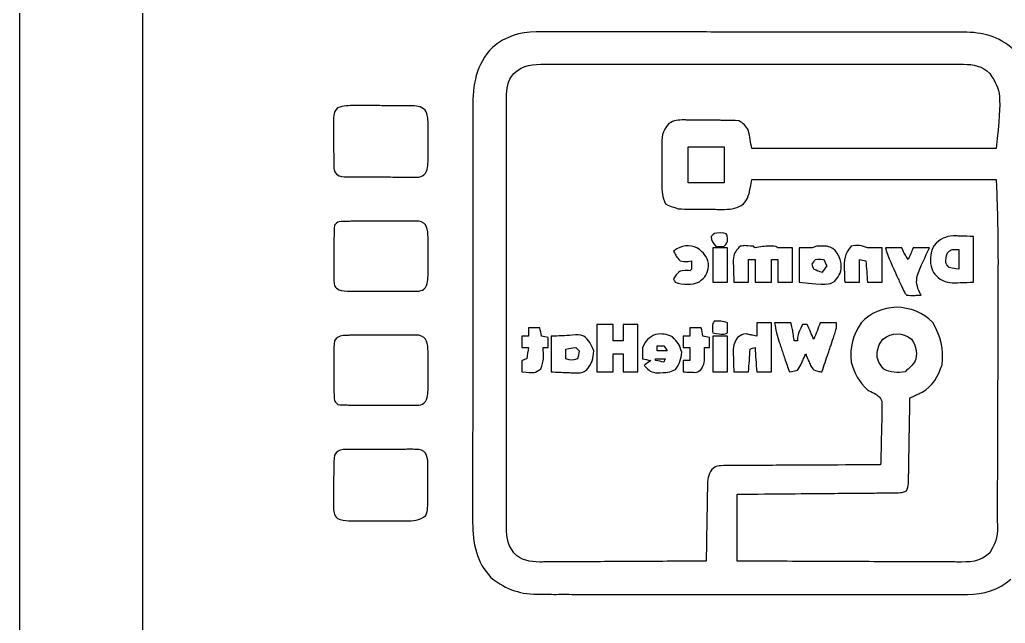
# Model space of a CAD drawing. Header units: millimetres. Extents: x -1.6 to 23.4, y 21.2 to 36.
# Drawn here: x -1.57 to 6.43, y 26.1 to 30.99 of the extents above; entities that cross this region are included whole.
import ezdxf

# ---------------------------------------------------------------- set-up
doc = ezdxf.new("R2010")
doc.units = ezdxf.units.MM
doc.layers.get('0').update_dxf_attribs({"linetype": 'CONTINUOUS'})

msp = doc.modelspace()

# ---------------------------------------------------------------- linework, layer by layer
for points in [[(-1.5704, 36.0423), (23.4296, 36.0423), (23.4296, 21.1923), (-1.5704, 21.1923)], [(-0.5704, 35.0423), (22.4296, 35.0423), (22.4296, 22.1923), (-0.5704, 22.1923)]]:
    msp.add_lwpolyline(points, close=True)
for points in [[(2.6214, 30.8957), (2.4877, 30.8945), (2.3718, 30.8576), (2.2682, 30.7713)], [(2.6639, 30.8953), (2.6428, 30.8955), (2.6428, 30.8955), (2.6214, 30.8957)], [(2.8101, 30.8954), (2.7614, 30.8956), (2.7126, 30.8955), (2.6639, 30.8953)], [(2.9447, 30.8953), (2.8999, 30.8952), (2.855, 30.8952), (2.8101, 30.8954)], [(3.2088, 30.8952), (3.1208, 30.8954), (3.0328, 30.8955), (2.9447, 30.8953)], [(3.5189, 30.8948), (3.4156, 30.8948), (3.3122, 30.8949), (3.2088, 30.8952)], [(4.0717, 30.8943), (3.8875, 30.8946), (3.7032, 30.8948), (3.5189, 30.8948)], [(4.6096, 30.8936), (4.4303, 30.8936), (4.251, 30.8939), (4.0717, 30.8943)], [(4.6431, 30.8937), (4.6265, 30.8937), (4.6265, 30.8937), (4.6096, 30.8936)], [(4.6766, 30.8937), (4.6655, 30.8937), (4.6545, 30.8937), (4.6431, 30.8937)], [(5.2921, 30.8933), (5.0869, 30.8936), (4.8818, 30.8937), (4.6766, 30.8937)], [(5.509, 30.8932), (5.4367, 30.8932), (5.3644, 30.8932), (5.2921, 30.8933)], [(5.7757, 30.8929), (5.6868, 30.8931), (5.5979, 30.8932), (5.509, 30.8932)], [(5.912, 30.8926), (5.8666, 30.8926), (5.8211, 30.8927), (5.7757, 30.8929)], [(6.0381, 30.8925), (5.9961, 30.8926), (5.954, 30.8926), (5.912, 30.8926)], [(6.0842, 30.8923), (6.0614, 30.8924), (6.0614, 30.8924), (6.0381, 30.8925)], [(6.4958, 30.7506), (6.3675, 30.8634), (6.2497, 30.8928), (6.0842, 30.8923)], [(2.2682, 30.7713), (2.1286, 30.6284), (2.1064, 30.468), (2.1067, 30.2779)], [(2.3792, 30.3569), (2.3801, 30.4401), (2.3867, 30.4921), (2.4392, 30.558)], [(2.4392, 30.558), (2.5168, 30.6293), (2.594, 30.6337), (2.6957, 30.6326)], [(2.6957, 30.6326), (2.7106, 30.6327), (2.7255, 30.6328), (2.7409, 30.6329)], [(2.7409, 30.6329), (2.7908, 30.6331), (2.8407, 30.6329), (2.8906, 30.6327)], [(2.8906, 30.6327), (2.9264, 30.6328), (2.9622, 30.6329), (2.998, 30.6331)], [(2.998, 30.6331), (3.0851, 30.6334), (3.1722, 30.6333), (3.2593, 30.6331)], [(3.2593, 30.6331), (3.3301, 30.633), (3.4009, 30.6329), (3.4717, 30.633)], [(3.4717, 30.633), (3.4869, 30.633), (3.4869, 30.633), (3.5023, 30.633)], [(3.5023, 30.633), (3.5228, 30.6331), (3.5433, 30.6331), (3.5638, 30.6331)], [(3.5638, 30.6331), (3.7559, 30.6333), (3.948, 30.6331), (4.14, 30.6327)], [(4.14, 30.6327), (4.3047, 30.6324), (4.4694, 30.6325), (4.6341, 30.6328)], [(4.6341, 30.6328), (4.8255, 30.6331), (5.0169, 30.6333), (5.2083, 30.6331)], [(5.2083, 30.6331), (5.2288, 30.6331), (5.2492, 30.633), (5.2696, 30.633)], [(5.2696, 30.633), (5.2796, 30.633), (5.2897, 30.633), (5.3, 30.633)], [(5.3, 30.633), (5.3707, 30.6329), (5.4414, 30.633), (5.5121, 30.6332)], [(5.5121, 30.6332), (5.5983, 30.6334), (5.6845, 30.6333), (5.7707, 30.633)], [(5.7707, 30.633), (5.8147, 30.6328), (5.8586, 30.6328), (5.9026, 30.6329)], [(5.9026, 30.6329), (5.9503, 30.6331), (5.998, 30.6329), (6.0457, 30.6326)], [(6.0457, 30.6326), (6.0595, 30.6327), (6.0733, 30.6329), (6.0876, 30.633)], [(6.0876, 30.633), (6.1722, 30.6319), (6.2406, 30.62), (6.3021, 30.558)], [(6.3021, 30.558), (6.3977, 30.4085), (6.3977, 30.4085), (6.355, 29.9495)], [(2.3796, 30.3143), (2.3795, 30.3284), (2.3793, 30.3424), (2.3792, 30.3569)], [(2.3793, 30.169), (2.3791, 30.2174), (2.3793, 30.2659), (2.3796, 30.3143)], [(1.0089, 30.2802), (0.9706, 30.2396), (0.975, 30.197), (0.9762, 30.1442)], [(1.1494, 30.2983), (1.0988, 30.2981), (1.0573, 30.2957), (1.0089, 30.2802)], [(1.1883, 30.2978), (1.1691, 30.298), (1.1691, 30.298), (1.1494, 30.2983)], [(1.2703, 30.2976), (1.243, 30.2977), (1.2157, 30.2977), (1.1883, 30.2978)], [(1.3993, 30.2966), (1.3563, 30.2967), (1.3133, 30.2972), (1.2703, 30.2976)], [(1.4837, 30.2964), (1.4556, 30.2965), (1.4275, 30.2966), (1.3993, 30.2966)], [(1.524, 30.2961), (1.5041, 30.2962), (1.5041, 30.2962), (1.4837, 30.2964)], [(1.5631, 30.296), (1.5502, 30.296), (1.5373, 30.2961), (1.524, 30.2961)], [(1.5994, 30.2956), (1.5874, 30.2957), (1.5754, 30.2958), (1.5631, 30.296)], [(1.7204, 30.2593), (1.6836, 30.2942), (1.6477, 30.2952), (1.5994, 30.2956)], [(1.7436, 30.1541), (1.743, 30.1948), (1.7403, 30.2233), (1.7204, 30.2593)], [(2.1067, 30.2779), (2.1067, 30.2631), (2.1067, 30.2483), (2.1066, 30.2331)], [(1.7433, 30.1256), (1.7434, 30.135), (1.7435, 30.1444), (1.7436, 30.1541)], [(2.1066, 30.2331), (2.1065, 30.1836), (2.1066, 30.1341), (2.1066, 30.0846)], [(2.3793, 30.0351), (2.3794, 30.0797), (2.3794, 30.1244), (2.3793, 30.169)], [(3.8232, 30.1807), (3.7707, 30.1805), (3.7425, 30.1785), (3.6967, 30.1509)], [(3.857, 30.18), (3.8458, 30.1802), (3.8347, 30.1805), (3.8232, 30.1807)], [(3.9283, 30.1797), (3.9045, 30.1798), (3.8807, 30.1799), (3.857, 30.18)], [(4.0404, 30.1783), (4.003, 30.1785), (3.9657, 30.1791), (3.9283, 30.1797)], [(4.1138, 30.1779), (4.0893, 30.178), (4.0649, 30.1782), (4.0404, 30.1783)], [(4.1488, 30.1775), (4.1373, 30.1776), (4.1257, 30.1777), (4.1138, 30.1779)], [(4.2648, 30.1744), (4.2261, 30.1762), (4.1876, 30.1772), (4.1488, 30.1775)], [(4.3442, 30.095), (4.3197, 30.1333), (4.3051, 30.1542), (4.2648, 30.1744)], [(0.9762, 30.1442), (0.9762, 30.1335), (0.9762, 30.1228), (0.9762, 30.1117)], [(0.9762, 30.1117), (0.9762, 30.0891), (0.9765, 30.0664), (0.9768, 30.0438)], [(1.7435, 30.0653), (1.7435, 30.0854), (1.7434, 30.1055), (1.7433, 30.1256)], [(2.1066, 30.0846), (2.1065, 30.0491), (2.1065, 30.0135), (2.1064, 29.978)], [(3.6967, 30.1509), (3.6405, 30.09), (3.6391, 30.0402), (3.6396, 29.9591)], [(4.3707, 29.9495), (4.3619, 29.9975), (4.3532, 30.0455), (4.3442, 30.095)], [(0.9768, 30.0438), (0.9774, 30.0091), (0.9774, 29.9745), (0.9773, 29.9398)], [(1.7432, 29.9708), (1.743, 30.0023), (1.7432, 30.0338), (1.7435, 30.0653)], [(2.3791, 29.7725), (2.3789, 29.86), (2.379, 29.9475), (2.3793, 30.0351)], [(0.9773, 29.9398), (0.9774, 29.9178), (0.9776, 29.8958), (0.9778, 29.8738)], [(1.7435, 29.9088), (1.7435, 29.9295), (1.7434, 29.9501), (1.7432, 29.9708)], [(2.1064, 29.978), (2.1063, 29.8916), (2.1063, 29.8052), (2.1063, 29.7188)], [(3.6396, 29.9591), (3.6395, 29.9485), (3.6395, 29.9379), (3.6395, 29.927)], [(3.6395, 29.927), (3.6395, 29.9046), (3.6395, 29.8822), (3.6396, 29.8598)], [(3.8547, 29.6717), (3.8547, 29.7677), (3.8547, 29.8638), (3.8547, 29.9627)], [(3.8547, 29.9627), (3.9508, 29.9627), (4.0468, 29.9627), (4.1458, 29.9627)], [(4.1458, 29.9627), (4.1458, 29.8667), (4.1458, 29.7706), (4.1458, 29.6717)], [(6.355, 29.9495), (5.7002, 29.9495), (5.0454, 29.9495), (4.3707, 29.9495)], [(0.9778, 29.8738), (0.9778, 29.8634), (0.9778, 29.8531), (0.9778, 29.8424)], [(0.9778, 29.8424), (0.9794, 29.7708), (0.9794, 29.7708), (1.0001, 29.7417)], [(1.722, 29.7486), (1.7455, 29.7909), (1.7437, 29.832), (1.7433, 29.8792)], [(1.7433, 29.8792), (1.7434, 29.889), (1.7434, 29.8988), (1.7435, 29.9088)], [(3.6396, 29.8598), (3.6398, 29.8257), (3.6396, 29.7916), (3.6395, 29.7574)], [(2.3792, 29.557), (2.3793, 29.6288), (2.3792, 29.7006), (2.3791, 29.7725)], [(3.6395, 29.7574), (3.6395, 29.7356), (3.6395, 29.7138), (3.6396, 29.692)], [(1.0001, 29.7417), (1.0313, 29.719), (1.0511, 29.7195), (1.0895, 29.7192)], [(1.0895, 29.7192), (1.1096, 29.719), (1.1096, 29.719), (1.13, 29.7187)], [(1.13, 29.7187), (1.1445, 29.7188), (1.1589, 29.7188), (1.1738, 29.7188)], [(1.1738, 29.7188), (1.1886, 29.7188), (1.2034, 29.7187), (1.2187, 29.7186)], [(1.2187, 29.7186), (1.25, 29.7186), (1.2814, 29.7186), (1.3128, 29.7187)], [(1.3128, 29.7187), (1.3609, 29.7188), (1.4089, 29.7184), (1.457, 29.718)], [(1.457, 29.718), (1.4874, 29.718), (1.5179, 29.718), (1.5483, 29.718)], [(1.5483, 29.718), (1.57, 29.7178), (1.57, 29.7178), (1.592, 29.7176)], [(1.592, 29.7176), (1.6054, 29.7177), (1.6188, 29.7178), (1.6326, 29.7179)], [(1.6326, 29.7179), (1.6502, 29.7179), (1.6502, 29.7179), (1.6683, 29.718)], [(1.6683, 29.718), (1.6984, 29.7246), (1.6984, 29.7246), (1.722, 29.7486)], [(2.1063, 29.7188), (2.1063, 29.6485), (2.1062, 29.5783), (2.1062, 29.508)], [(3.6396, 29.692), (3.6395, 29.6819), (3.6394, 29.6718), (3.6394, 29.6613)], [(4.3045, 29.4997), (4.3442, 29.5526), (4.3442, 29.5526), (4.3707, 29.6981)], [(4.3707, 29.6981), (5.0255, 29.6981), (5.6804, 29.6981), (6.355, 29.6981)], [(6.355, 29.6981), (6.3664, 29.3592), (6.3664, 29.3592), (6.3688, 29.0204)], [(3.6394, 29.6613), (3.6399, 29.6028), (3.6453, 29.5541), (3.6695, 29.4997)], [(4.1458, 29.6717), (4.0497, 29.6717), (3.9537, 29.6717), (3.8547, 29.6717)], [(2.3792, 29.5261), (2.3792, 29.5363), (2.3792, 29.5465), (2.3792, 29.557)], [(2.3792, 29.4639), (2.3792, 29.4847), (2.3792, 29.5054), (2.3792, 29.5261)], [(2.1062, 29.508), (2.1061, 29.3086), (2.106, 29.1092), (2.106, 28.9099)], [(2.3794, 28.8809), (2.3791, 29.0753), (2.379, 29.2696), (2.3792, 29.4639)], [(3.6695, 29.4997), (3.7018, 29.4823), (3.7018, 29.4823), (3.7357, 29.4732)], [(3.7357, 29.4732), (3.7488, 29.4689), (3.7619, 29.4645), (3.7754, 29.46)], [(3.7754, 29.46), (3.8086, 29.4584), (3.8415, 29.4575), (3.8748, 29.4573)], [(3.8748, 29.4573), (3.8894, 29.4572), (3.8894, 29.4572), (3.9044, 29.4571)], [(3.9044, 29.4571), (3.925, 29.457), (3.9456, 29.4569), (3.9662, 29.4568)], [(3.9662, 29.4568), (3.9975, 29.4567), (4.0289, 29.4563), (4.0602, 29.4559)], [(4.0602, 29.4559), (4.0803, 29.4558), (4.1003, 29.4557), (4.1204, 29.4557)], [(4.1204, 29.4557), (4.1297, 29.4555), (4.139, 29.4553), (4.1486, 29.4552)], [(4.1486, 29.4552), (4.2104, 29.4554), (4.2525, 29.4662), (4.3045, 29.4997)], [(1.0395, 29.3577), (1.0105, 29.3542), (1.0105, 29.3542), (0.984, 29.3277)], [(1.076, 29.358), (1.0579, 29.3579), (1.0579, 29.3579), (1.0395, 29.3577)], [(1.1173, 29.3585), (1.1037, 29.3584), (1.09, 29.3582), (1.076, 29.358)], [(1.1621, 29.3586), (1.14, 29.3586), (1.14, 29.3586), (1.1173, 29.3585)], [(1.2554, 29.3591), (1.2243, 29.3589), (1.1932, 29.3588), (1.1621, 29.3586)], [(1.4029, 29.3596), (1.3537, 29.3591), (1.3046, 29.3591), (1.2554, 29.3591)], [(1.499, 29.3602), (1.467, 29.3601), (1.435, 29.3599), (1.4029, 29.3596)], [(1.545, 29.3603), (1.5298, 29.3603), (1.5147, 29.3602), (1.499, 29.3602)], [(1.5897, 29.3608), (1.5749, 29.3607), (1.5602, 29.3605), (1.545, 29.3603)], [(1.6311, 29.3606), (1.6106, 29.3607), (1.6106, 29.3607), (1.5897, 29.3608)], [(1.6677, 29.3607), (1.6556, 29.3607), (1.6436, 29.3606), (1.6311, 29.3606)], [(1.7436, 29.228), (1.7427, 29.2909), (1.7367, 29.346), (1.6677, 29.3607)], [(0.984, 29.3277), (0.9812, 29.2912), (0.98, 29.256), (0.98, 29.2194)], [(0.98, 29.2194), (0.98, 29.2087), (0.9799, 29.198), (0.9799, 29.1869)], [(1.7433, 29.1996), (1.7434, 29.209), (1.7435, 29.2183), (1.7436, 29.228)], [(1.7435, 29.1393), (1.7435, 29.1594), (1.7434, 29.1795), (1.7433, 29.1996)], [(4.1135, 29.264), (4.0664, 29.2616), (4.0664, 29.2616), (4.0399, 29.2351)], [(4.0399, 29.2351), (4.0448, 29.1963), (4.0514, 29.184), (4.0796, 29.1557)], [(4.1747, 29.2161), (4.1708, 29.2665), (4.166, 29.2612), (4.1135, 29.264)], [(4.1458, 29.1557), (4.1722, 29.1822), (4.1722, 29.1822), (4.1747, 29.2161)], [(6.029, 29.2399), (5.9593, 29.2409), (5.921, 29.228), (5.8656, 29.1822)], [(6.0624, 29.2384), (6.0513, 29.2389), (6.0403, 29.2394), (6.029, 29.2399)], [(6.1698, 29.2351), (6.1344, 29.2362), (6.0989, 29.2373), (6.0624, 29.2384)], [(6.1698, 28.8647), (6.1698, 28.9869), (6.1698, 29.1092), (6.1698, 29.2351)], [(0.9798, 29.1188), (0.9799, 29.084), (0.9796, 29.0492), (0.9792, 29.0144)], [(0.9799, 29.1869), (0.9798, 29.1642), (0.9798, 29.1415), (0.9798, 29.1188)], [(1.7432, 29.0447), (1.743, 29.0762), (1.7432, 29.1078), (1.7435, 29.1393)], [(3.763, 29.1359), (3.7495, 29.1261), (3.7495, 29.1261), (3.7357, 29.116)], [(3.7357, 29.116), (3.7563, 29.0764), (3.7563, 29.0764), (3.7886, 29.0367)], [(3.9473, 29.1293), (3.8906, 29.1709), (3.8239, 29.167), (3.763, 29.1359)], [(4.0201, 28.9953), (4.0177, 29.0589), (3.9926, 29.0861), (3.9473, 29.1293)], [(4.1722, 29.1425), (4.1329, 29.1425), (4.0937, 29.1425), (4.0532, 29.1425)], [(4.0532, 29.1425), (4.0532, 29.0508), (4.0532, 28.9591), (4.0532, 28.8647)], [(4.0796, 29.1557), (4.1127, 29.1524), (4.1127, 29.1524), (4.1458, 29.1557)], [(4.1722, 28.8647), (4.1722, 28.9564), (4.1722, 29.048), (4.1722, 29.1425)], [(4.2781, 29.1557), (4.2462, 29.1278), (4.2277, 29.1057), (4.221, 29.0631)], [(4.3839, 29.1557), (4.3081, 29.1632), (4.3081, 29.1632), (4.2781, 29.1557)], [(4.3971, 29.1425), (4.3928, 29.1469), (4.3884, 29.1512), (4.3839, 29.1557)], [(4.5195, 29.1574), (4.4771, 29.157), (4.4387, 29.1513), (4.3971, 29.1425)], [(4.5823, 29.1425), (4.5691, 29.1557), (4.5691, 29.1557), (4.5195, 29.1574)], [(4.7014, 29.1425), (4.6621, 29.1425), (4.6228, 29.1425), (4.5823, 29.1425)], [(4.7014, 28.8647), (4.7014, 28.9564), (4.7014, 29.048), (4.7014, 29.1425)], [(4.8602, 29.1425), (4.8252, 29.1425), (4.7903, 29.1425), (4.7543, 29.1425)], [(4.7543, 29.1425), (4.7543, 29.0508), (4.7543, 28.9591), (4.7543, 28.8647)], [(4.9138, 29.158), (4.8866, 29.1557), (4.8866, 29.1557), (4.8602, 29.1425)], [(4.9453, 29.1582), (4.9349, 29.1581), (4.9245, 29.158), (4.9138, 29.158)], [(5.0958, 29.0168), (5.0755, 29.1041), (5.0403, 29.1599), (4.9453, 29.1582)], [(5.1777, 29.1557), (5.122, 29.0936), (5.1177, 29.0445), (5.1214, 28.9656)], [(5.3099, 29.1425), (5.2683, 29.1633), (5.2219, 29.169), (5.1777, 29.1557)], [(5.429, 29.1425), (5.3897, 29.1425), (5.3504, 29.1425), (5.3099, 29.1425)], [(5.429, 28.8647), (5.429, 28.9564), (5.429, 29.048), (5.429, 29.1425)], [(5.5878, 29.1425), (5.5441, 29.1425), (5.5004, 29.1425), (5.4555, 29.1425)], [(5.4555, 29.1425), (5.4792, 29.0629), (5.5144, 28.9888), (5.5489, 28.9135)], [(5.6407, 29.0499), (5.6123, 29.0907), (5.6123, 29.0907), (5.5878, 29.1425)], [(5.6804, 29.1425), (5.6673, 29.1119), (5.6542, 29.0814), (5.6407, 29.0499)], [(5.8127, 29.1425), (5.769, 29.1425), (5.7253, 29.1425), (5.6804, 29.1425)], [(5.7153, 28.9221), (5.7431, 28.9977), (5.7774, 29.0702), (5.8127, 29.1425)], [(5.8656, 29.1822), (5.8203, 29.1309), (5.8198, 29.0808), (5.8222, 29.0151)], [(5.9474, 29.064), (5.9547, 29.1067), (5.9547, 29.1067), (5.9979, 29.1293)], [(5.9979, 29.1293), (6.0153, 29.1293), (6.0328, 29.1293), (6.0508, 29.1293)], [(6.0508, 29.1293), (6.0508, 29.0769), (6.0508, 29.0245), (6.0508, 28.9705)], [(1.7435, 28.9828), (1.7435, 29.0034), (1.7434, 29.0241), (1.7432, 29.0447)], [(3.7886, 29.0367), (3.8382, 29.0317), (3.8382, 29.0317), (3.8812, 29.0367)], [(3.8812, 29.0367), (3.8818, 29.0146), (3.8817, 28.9926), (3.8812, 28.9705)], [(4.221, 29.0631), (4.2199, 29.0329), (4.2205, 29.0032), (4.2218, 28.973)], [(4.3442, 28.8647), (4.3442, 28.9258), (4.3442, 28.9869), (4.3442, 29.0499)], [(4.3442, 29.0499), (4.3617, 29.0499), (4.3791, 29.0499), (4.3971, 29.0499)], [(4.3971, 29.0499), (4.3971, 28.9888), (4.3971, 28.9277), (4.3971, 28.8647)], [(4.5294, 28.8647), (4.5294, 28.9258), (4.5294, 28.9869), (4.5294, 29.0499)], [(4.5294, 29.0499), (4.5469, 29.0499), (4.5643, 29.0499), (4.5823, 29.0499)], [(4.5823, 29.0499), (4.5823, 28.9888), (4.5823, 28.9277), (4.5823, 28.8647)], [(4.8602, 29.0102), (4.8689, 29.0233), (4.8776, 29.0364), (4.8866, 29.0499)], [(4.8866, 29.0499), (4.9208, 29.0532), (4.9208, 29.0532), (4.9528, 29.0499)], [(4.9528, 29.0499), (4.9615, 29.0324), (4.9702, 29.015), (4.9792, 28.997)], [(5.2438, 28.8647), (5.2438, 28.9258), (5.2438, 28.9869), (5.2438, 29.0499)], [(5.2438, 29.0499), (5.2613, 29.0455), (5.2787, 29.0412), (5.2967, 29.0367)], [(5.2967, 29.0367), (5.3011, 28.9799), (5.3054, 28.9232), (5.3099, 28.8647)], [(5.9714, 28.9838), (5.9407, 29.0211), (5.9407, 29.0211), (5.9474, 29.064)], [(0.9792, 29.0144), (0.9792, 28.9924), (0.9792, 28.9703), (0.9792, 28.9482)], [(1.7433, 28.9532), (1.7434, 28.9629), (1.7434, 28.9727), (1.7435, 28.9828)], [(3.8308, 28.9606), (3.7886, 28.9573), (3.7886, 28.9573), (3.7572, 28.9242)], [(3.868, 28.9573), (3.8495, 28.9589), (3.8495, 28.9589), (3.8308, 28.9606)], [(3.8812, 28.9705), (3.8768, 28.9662), (3.8725, 28.9618), (3.868, 28.9573)], [(3.9457, 28.868), (3.996, 28.9094), (4.0115, 28.9287), (4.0201, 28.9953)], [(4.2218, 28.973), (4.2221, 28.9626), (4.2223, 28.9521), (4.2226, 28.9414)], [(4.8734, 28.9705), (4.869, 28.9836), (4.8647, 28.9967), (4.8602, 29.0102)], [(4.9395, 28.9441), (4.9065, 28.9544), (4.9065, 28.9544), (4.8734, 28.9705)], [(4.9792, 28.997), (4.9661, 28.9795), (4.953, 28.9621), (4.9395, 28.9441)], [(5.0445, 28.8738), (5.0877, 28.9222), (5.0993, 28.9516), (5.0958, 29.0168)], [(5.1214, 28.9656), (5.1217, 28.9558), (5.1219, 28.9461), (5.1222, 28.9361)], [(5.8222, 29.0151), (5.8294, 28.9544), (5.8534, 28.9276), (5.8995, 28.8896)], [(6.0508, 28.9705), (6.012, 28.974), (6.012, 28.974), (5.9714, 28.9838)], [(6.3688, 29.0204), (6.3684, 28.9475), (6.3682, 28.8746), (6.3681, 28.8018)], [(0.9792, 28.9482), (0.9791, 28.9378), (0.979, 28.9274), (0.9788, 28.9167)], [(0.9788, 28.9167), (0.9794, 28.8447), (0.9794, 28.8447), (1, 28.8157)], [(1.722, 28.8225), (1.7455, 28.8649), (1.7437, 28.906), (1.7433, 28.9532)], [(2.106, 28.9099), (2.106, 28.8938), (2.106, 28.8938), (2.106, 28.8773)], [(2.106, 28.8773), (2.106, 28.8666), (2.106, 28.8558), (2.106, 28.8447)], [(2.3794, 28.3791), (2.3797, 28.5464), (2.3796, 28.7136), (2.3794, 28.8809)], [(3.7572, 28.9242), (3.7501, 28.9133), (3.743, 28.9024), (3.7357, 28.8911)], [(3.7357, 28.8911), (3.74, 28.8824), (3.7444, 28.8737), (3.7489, 28.8647)], [(4.2226, 28.9414), (4.2232, 28.9158), (4.2241, 28.8903), (4.2252, 28.8647)], [(4.7543, 28.8647), (4.988, 28.8413), (4.988, 28.8413), (5.0445, 28.8738)], [(5.1222, 28.9361), (5.1228, 28.9123), (5.1237, 28.8885), (5.1247, 28.8647)], [(5.5489, 28.9135), (5.555, 28.9001), (5.5611, 28.8866), (5.5673, 28.8728)], [(5.7341, 28.779), (5.7111, 28.8287), (5.7004, 28.8678), (5.7153, 28.9221)], [(5.8995, 28.8896), (5.9571, 28.858), (5.9982, 28.8586), (6.0624, 28.8614)], [(1, 28.8157), (1.0313, 28.793), (1.0511, 28.7934), (1.0895, 28.7932)], [(1.6683, 28.7919), (1.6984, 28.7985), (1.6984, 28.7985), (1.722, 28.8225)], [(2.106, 28.8447), (2.106, 28.6705), (2.1059, 28.4962), (2.1057, 28.322)], [(3.7489, 28.8647), (3.815, 28.8427), (3.8813, 28.84), (3.9457, 28.868)], [(4.0532, 28.8647), (4.0925, 28.8647), (4.1318, 28.8647), (4.1722, 28.8647)], [(4.2252, 28.8647), (4.2644, 28.8647), (4.3037, 28.8647), (4.3442, 28.8647)], [(4.3971, 28.8647), (4.4408, 28.8647), (4.4844, 28.8647), (4.5294, 28.8647)], [(4.5823, 28.8647), (4.6216, 28.8647), (4.6609, 28.8647), (4.7014, 28.8647)], [(5.1247, 28.8647), (5.164, 28.8647), (5.2033, 28.8647), (5.2438, 28.8647)], [(5.3099, 28.8647), (5.3492, 28.8647), (5.3885, 28.8647), (5.429, 28.8647)], [(5.5673, 28.8728), (5.6125, 28.7738), (5.6125, 28.7738), (5.6274, 28.7589)], [(6.0624, 28.8614), (6.0978, 28.8625), (6.1333, 28.8636), (6.1698, 28.8647)], [(6.3681, 28.8018), (6.3677, 28.5503), (6.3669, 28.2989), (6.3658, 28.0474)], [(1.0895, 28.7932), (1.1096, 28.7929), (1.1096, 28.7929), (1.13, 28.7927)], [(1.13, 28.7927), (1.1445, 28.7927), (1.1589, 28.7928), (1.1738, 28.7928)], [(1.1738, 28.7928), (1.1886, 28.7927), (1.2034, 28.7927), (1.2187, 28.7926)], [(1.2187, 28.7926), (1.25, 28.7925), (1.2814, 28.7925), (1.3128, 28.7926)], [(1.3128, 28.7926), (1.3609, 28.7928), (1.4089, 28.7924), (1.457, 28.792)], [(1.457, 28.792), (1.4874, 28.7919), (1.5179, 28.7919), (1.5483, 28.792)], [(1.5483, 28.792), (1.57, 28.7918), (1.57, 28.7918), (1.592, 28.7915)], [(1.592, 28.7915), (1.6054, 28.7917), (1.6188, 28.7918), (1.6326, 28.7919)], [(1.6326, 28.7919), (1.6502, 28.7919), (1.6502, 28.7919), (1.6683, 28.7919)], [(5.6274, 28.7589), (5.6475, 28.7579), (5.6677, 28.7577), (5.6878, 28.758)], [(5.6878, 28.758), (5.6987, 28.7581), (5.7097, 28.7583), (5.7209, 28.7584)], [(5.7209, 28.7584), (5.7336, 28.7586), (5.7336, 28.7586), (5.7465, 28.7589)], [(5.7465, 28.7589), (5.7424, 28.7655), (5.7383, 28.7721), (5.7341, 28.779)], [(5.5456, 28.6613), (5.4286, 28.6557), (5.3396, 28.6184), (5.257, 28.534)], [(5.8391, 28.5381), (5.7612, 28.6194), (5.6561, 28.6579), (5.5456, 28.6613)], [(2.6509, 28.4943), (2.6203, 28.4943), (2.5898, 28.4943), (2.5583, 28.4943)], [(2.5583, 28.4943), (2.5583, 28.4724), (2.5583, 28.4506), (2.5583, 28.4281)], [(2.6641, 28.4281), (2.6597, 28.45), (2.6554, 28.4718), (2.6509, 28.4943)], [(3.2462, 28.5207), (3.2025, 28.5207), (3.1589, 28.5207), (3.1139, 28.5207)], [(3.1139, 28.5207), (3.1139, 28.3941), (3.1139, 28.2675), (3.1139, 28.1371)], [(3.2462, 28.3884), (3.2462, 28.4321), (3.2462, 28.4757), (3.2462, 28.5207)], [(3.4446, 28.5207), (3.4053, 28.5207), (3.3661, 28.5207), (3.3256, 28.5207)], [(3.3256, 28.5207), (3.3256, 28.4771), (3.3256, 28.4334), (3.3256, 28.3884)], [(3.4446, 28.1371), (3.4446, 28.2637), (3.4446, 28.3903), (3.4446, 28.5207)], [(3.9606, 28.4943), (3.93, 28.4943), (3.8995, 28.4943), (3.868, 28.4943)], [(3.868, 28.4943), (3.868, 28.4724), (3.868, 28.4506), (3.868, 28.4281)], [(3.9738, 28.4281), (3.9694, 28.45), (3.9651, 28.4718), (3.9606, 28.4943)], [(4.0664, 28.5472), (4.0532, 28.534), (4.0532, 28.534), (4.0523, 28.4934)], [(4.0523, 28.4934), (4.0526, 28.4806), (4.0529, 28.4678), (4.0532, 28.4546)], [(4.1722, 28.534), (4.1361, 28.552), (4.1063, 28.5489), (4.0664, 28.5472)], [(4.1722, 28.4546), (4.1722, 28.4808), (4.1722, 28.507), (4.1722, 28.534)], [(4.5294, 28.534), (4.4901, 28.534), (4.4508, 28.534), (4.4104, 28.534)], [(4.4104, 28.534), (4.4104, 28.499), (4.4104, 28.4641), (4.4104, 28.4281)], [(4.5294, 28.1371), (4.5294, 28.2681), (4.5294, 28.399), (4.5294, 28.534)], [(4.6882, 28.534), (4.6445, 28.534), (4.6009, 28.534), (4.5559, 28.534)], [(4.5559, 28.534), (4.5638, 28.4795), (4.5759, 28.4295), (4.5936, 28.3774)], [(4.7088, 28.4314), (4.7014, 28.481), (4.7014, 28.481), (4.6882, 28.534)], [(4.7808, 28.5207), (4.7411, 28.4331), (4.7411, 28.4331), (4.7411, 28.3884)], [(4.8205, 28.5207), (4.8074, 28.5207), (4.7943, 28.5207), (4.7808, 28.5207)], [(4.8734, 28.4017), (4.8559, 28.441), (4.8385, 28.4802), (4.8205, 28.5207)], [(4.9263, 28.534), (4.9088, 28.4903), (4.8914, 28.4466), (4.8734, 28.4017)], [(5.0586, 28.534), (5.0149, 28.534), (4.9713, 28.534), (4.9263, 28.534)], [(5.0477, 28.457), (5.0586, 28.4943), (5.0586, 28.4943), (5.0586, 28.534)], [(5.257, 28.534), (5.1881, 28.4297), (5.1659, 28.3413), (5.1777, 28.2165)], [(5.9144, 28.1941), (5.9294, 28.3237), (5.9073, 28.4252), (5.8391, 28.5381)], [(1.0538, 28.4333), (1.0172, 28.427), (1.0054, 28.4185), (0.984, 28.3884)], [(1.0895, 28.4335), (1.0718, 28.4334), (1.0718, 28.4334), (1.0538, 28.4333)], [(1.13, 28.434), (1.1167, 28.4338), (1.1033, 28.4336), (1.0895, 28.4335)], [(1.1738, 28.4339), (1.1593, 28.4339), (1.1449, 28.4339), (1.13, 28.434)], [(1.2651, 28.4342), (1.2346, 28.4341), (1.2042, 28.434), (1.1738, 28.4339)], [(1.4093, 28.4343), (1.3612, 28.4339), (1.3132, 28.434), (1.2651, 28.4342)], [(1.5034, 28.4347), (1.472, 28.4347), (1.4407, 28.4346), (1.4093, 28.4343)], [(1.5483, 28.4347), (1.5335, 28.4347), (1.5187, 28.4347), (1.5034, 28.4347)], [(1.592, 28.4351), (1.5776, 28.435), (1.5632, 28.4348), (1.5483, 28.4347)], [(1.6326, 28.4348), (1.6125, 28.4349), (1.6125, 28.4349), (1.592, 28.4351)], [(1.6683, 28.4348), (1.6565, 28.4348), (1.6447, 28.4348), (1.6326, 28.4348)], [(1.7436, 28.302), (1.7427, 28.3644), (1.7367, 28.4197), (1.6683, 28.4348)], [(2.5583, 28.4281), (2.5408, 28.4281), (2.5234, 28.4281), (2.5054, 28.4281)], [(2.5054, 28.4281), (2.5054, 28.3976), (2.5054, 28.367), (2.5054, 28.3355)], [(2.717, 28.4149), (2.6996, 28.4193), (2.6821, 28.4236), (2.6641, 28.4281)], [(2.717, 28.3355), (2.717, 28.3617), (2.717, 28.3879), (2.717, 28.4149)], [(2.913, 28.4356), (2.8547, 28.4273), (2.8045, 28.4281), (2.7435, 28.4281)], [(2.7435, 28.4281), (2.7435, 28.3321), (2.7435, 28.236), (2.7435, 28.1371)], [(3.0081, 28.4281), (2.9681, 28.4414), (2.9532, 28.4413), (2.913, 28.4356)], [(3.0874, 28.3091), (3.069, 28.357), (3.0487, 28.3959), (3.0081, 28.4281)], [(3.5902, 28.4414), (3.5353, 28.4177), (3.508, 28.3904), (3.4843, 28.3355)], [(3.7258, 28.4207), (3.6753, 28.445), (3.6455, 28.4484), (3.5902, 28.4414)], [(3.8018, 28.2958), (3.7864, 28.3537), (3.7705, 28.381), (3.7258, 28.4207)], [(3.868, 28.4281), (3.8505, 28.4281), (3.833, 28.4281), (3.815, 28.4281)], [(3.815, 28.4281), (3.815, 28.3976), (3.815, 28.367), (3.815, 28.3355)], [(4.0267, 28.4149), (4.0093, 28.4193), (3.9918, 28.4236), (3.9738, 28.4281)], [(4.0267, 28.3355), (4.0267, 28.3617), (4.0267, 28.3879), (4.0267, 28.4149)], [(4.0532, 28.4546), (4.1425, 28.4397), (4.1425, 28.4397), (4.1722, 28.4546)], [(4.1722, 28.4281), (4.1329, 28.4281), (4.0937, 28.4281), (4.0532, 28.4281)], [(4.0532, 28.4281), (4.0532, 28.3321), (4.0532, 28.236), (4.0532, 28.1371)], [(4.1722, 28.1371), (4.1722, 28.2331), (4.1722, 28.3292), (4.1722, 28.4281)], [(4.2545, 28.4161), (4.2143, 28.3601), (4.2176, 28.319), (4.221, 28.252)], [(4.3238, 28.4449), (4.2913, 28.4414), (4.2913, 28.4414), (4.2545, 28.4161)], [(4.355, 28.4389), (4.3395, 28.4419), (4.3395, 28.4419), (4.3238, 28.4449)], [(4.3866, 28.4333), (4.371, 28.4361), (4.371, 28.4361), (4.355, 28.4389)], [(4.4104, 28.4281), (4.4025, 28.4298), (4.3947, 28.4316), (4.3866, 28.4333)], [(4.7146, 28.3884), (4.7127, 28.4026), (4.7108, 28.4168), (4.7088, 28.4314)], [(5.0077, 28.3387), (5.0161, 28.3632), (5.0243, 28.3877), (5.0325, 28.4123)], [(5.0325, 28.4123), (5.0375, 28.427), (5.0425, 28.4418), (5.0477, 28.457)], [(5.3873, 28.2718), (5.3927, 28.3289), (5.3975, 28.3558), (5.4348, 28.4017)], [(5.4348, 28.4017), (5.507, 28.458), (5.596, 28.4627), (5.6671, 28.4017)], [(5.6671, 28.4017), (5.7051, 28.3473), (5.713, 28.3054), (5.7023, 28.2416)], [(0.984, 28.3884), (0.9802, 28.3508), (0.9788, 28.3161), (0.9792, 28.2784)], [(2.1057, 28.322), (2.1055, 28.1429), (2.1054, 27.9639), (2.1055, 27.7848)], [(2.3791, 27.794), (2.379, 27.989), (2.3792, 28.1841), (2.3794, 28.3791)], [(2.5054, 28.3355), (2.5228, 28.3355), (2.5403, 28.3355), (2.5583, 28.3355)], [(2.5583, 28.3355), (2.5539, 28.305), (2.5495, 28.2744), (2.545, 28.2429)], [(2.6583, 28.1619), (2.6851, 28.2201), (2.6818, 28.2724), (2.6773, 28.3355)], [(2.6773, 28.3355), (2.6904, 28.3355), (2.7035, 28.3355), (2.717, 28.3355)], [(2.8625, 28.3223), (2.9009, 28.3313), (2.9009, 28.3313), (2.9419, 28.3355)], [(2.8625, 28.2429), (2.8625, 28.2691), (2.8625, 28.2953), (2.8625, 28.3223)], [(2.9419, 28.3355), (2.9507, 28.3268), (2.9594, 28.3181), (2.9684, 28.3091)], [(3.3256, 28.3884), (3.2994, 28.3884), (3.2732, 28.3884), (3.2462, 28.3884)], [(3.4843, 28.3355), (3.4818, 28.2851), (3.4818, 28.2851), (3.4843, 28.2429)], [(3.6034, 28.3091), (3.6034, 28.3222), (3.6034, 28.3353), (3.6034, 28.3488)], [(3.6034, 28.3488), (3.6208, 28.3488), (3.6383, 28.3488), (3.6563, 28.3488)], [(3.6563, 28.3488), (3.6694, 28.3291), (3.6694, 28.3291), (3.6828, 28.3091)], [(3.815, 28.3355), (3.8325, 28.3355), (3.85, 28.3355), (3.868, 28.3355)], [(3.868, 28.3355), (3.868, 28.3006), (3.868, 28.2657), (3.868, 28.2297)], [(3.9875, 28.3109), (3.9873, 28.3231), (3.9873, 28.3231), (3.987, 28.3355)], [(3.987, 28.3355), (4.0001, 28.3355), (4.0132, 28.3355), (4.0267, 28.3355)], [(4.3442, 28.1371), (4.3486, 28.1982), (4.3529, 28.2593), (4.3574, 28.3223)], [(4.3574, 28.3223), (4.3705, 28.3267), (4.3836, 28.331), (4.3971, 28.3355)], [(4.3971, 28.3355), (4.4015, 28.27), (4.4059, 28.2046), (4.4104, 28.1371)], [(4.5936, 28.3774), (4.5983, 28.3633), (4.603, 28.3492), (4.6079, 28.3347)], [(4.6079, 28.3347), (4.6128, 28.3203), (4.6178, 28.3058), (4.6229, 28.2909)], [(4.7411, 28.3884), (4.7324, 28.3884), (4.7236, 28.3884), (4.7146, 28.3884)], [(4.9904, 28.2875), (4.9962, 28.3046), (5.0019, 28.3216), (5.0077, 28.3387)], [(0.9792, 28.2784), (0.9792, 28.2623), (0.9792, 28.2623), (0.9792, 28.2459)], [(0.9792, 28.2459), (0.9792, 28.2232), (0.9793, 28.2005), (0.9796, 28.1778)], [(1.7433, 28.2735), (1.7434, 28.2829), (1.7435, 28.2923), (1.7436, 28.302)], [(1.7435, 28.2133), (1.7435, 28.2333), (1.7434, 28.2534), (1.7433, 28.2735)], [(2.545, 28.2429), (2.532, 28.2386), (2.5189, 28.2342), (2.5054, 28.2297)], [(2.9552, 28.2429), (2.9078, 28.2297), (2.9078, 28.2297), (2.8625, 28.2429)], [(2.9684, 28.3091), (2.9641, 28.2746), (2.9641, 28.2746), (2.9552, 28.2429)], [(3.0309, 28.1535), (3.0731, 28.2022), (3.0874, 28.2452), (3.0874, 28.3091)], [(3.2462, 28.1371), (3.2462, 28.1851), (3.2462, 28.2331), (3.2462, 28.2826)], [(3.2462, 28.2826), (3.2724, 28.2826), (3.2986, 28.2826), (3.3256, 28.2826)], [(3.3256, 28.2826), (3.3256, 28.2346), (3.3256, 28.1866), (3.3256, 28.1371)], [(3.4843, 28.2429), (3.5061, 28.2386), (3.528, 28.2342), (3.5505, 28.2297)], [(3.5902, 28.2297), (3.5902, 28.2341), (3.5902, 28.2384), (3.5902, 28.2429)], [(3.5902, 28.2429), (3.6163, 28.2429), (3.6425, 28.2429), (3.6695, 28.2429)], [(3.6828, 28.3091), (3.6566, 28.3091), (3.6304, 28.3091), (3.6034, 28.3091)], [(3.6695, 28.2429), (3.6652, 28.2342), (3.6608, 28.2255), (3.6563, 28.2165)], [(3.7506, 28.1569), (3.7839, 28.2014), (3.7993, 28.2401), (3.8018, 28.2958)], [(3.957, 28.1546), (3.9872, 28.1945), (3.9886, 28.2303), (3.9879, 28.2785)], [(3.9879, 28.2785), (3.9877, 28.2892), (3.9876, 28.2999), (3.9875, 28.3109)], [(4.221, 28.252), (4.2213, 28.241), (4.2216, 28.2299), (4.2219, 28.2185)], [(4.6229, 28.2909), (4.6278, 28.2761), (4.6328, 28.2613), (4.638, 28.2461)], [(4.638, 28.2461), (4.6502, 28.2097), (4.6626, 28.1734), (4.6749, 28.1371)], [(4.7783, 28.2173), (4.7838, 28.2294), (4.7894, 28.2416), (4.7951, 28.2541)], [(4.7951, 28.2541), (4.7991, 28.2635), (4.8031, 28.2729), (4.8072, 28.2826)], [(4.8072, 28.2826), (4.8132, 28.2685), (4.8132, 28.2685), (4.8194, 28.2541)], [(4.8194, 28.2541), (4.8249, 28.242), (4.8305, 28.2298), (4.8362, 28.2173)], [(4.9395, 28.1371), (4.9566, 28.1872), (4.9735, 28.2373), (4.9904, 28.2875)], [(5.4422, 28.1602), (5.4105, 28.1959), (5.3907, 28.2234), (5.3873, 28.2718)], [(5.7023, 28.2416), (5.688, 28.2004), (5.6603, 28.1774), (5.6274, 28.1503)], [(0.9796, 28.1778), (0.9799, 28.143), (0.9798, 28.1082), (0.9797, 28.0733)], [(1.7432, 28.1187), (1.743, 28.1502), (1.7432, 28.1817), (1.7435, 28.2133)], [(2.5054, 28.2297), (2.5054, 28.1991), (2.5054, 28.1686), (2.5054, 28.1371)], [(2.5054, 28.1371), (2.6106, 28.127), (2.6106, 28.127), (2.6583, 28.1619)], [(3.5505, 28.2297), (3.533, 28.2166), (3.5155, 28.2035), (3.4975, 28.19)], [(3.4975, 28.19), (3.5267, 28.1548), (3.5424, 28.1386), (3.588, 28.1301)], [(3.588, 28.1301), (3.6969, 28.1312), (3.6969, 28.1312), (3.7506, 28.1569)], [(3.6563, 28.2165), (3.6345, 28.2208), (3.6126, 28.2252), (3.5902, 28.2297)], [(3.868, 28.2297), (3.8505, 28.2297), (3.833, 28.2297), (3.815, 28.2297)], [(3.815, 28.2297), (3.815, 28.1991), (3.815, 28.1686), (3.815, 28.1371)], [(3.9042, 28.1332), (3.9341, 28.1371), (3.9341, 28.1371), (3.957, 28.1546)], [(4.2219, 28.2185), (4.2227, 28.1914), (4.2239, 28.1642), (4.2252, 28.1371)], [(4.7411, 28.1503), (4.762, 28.1805), (4.762, 28.1805), (4.7783, 28.2173)], [(4.8362, 28.2173), (4.8415, 28.2052), (4.8469, 28.193), (4.8525, 28.1805)], [(4.8525, 28.1805), (4.8734, 28.1503), (4.8734, 28.1503), (4.9078, 28.1418)], [(5.1777, 28.2165), (5.2002, 28.1274), (5.2415, 28.0531), (5.3099, 27.9916)], [(5.6142, 28.1371), (5.5505, 28.1299), (5.4984, 28.1275), (5.4422, 28.1602)], [(5.7528, 27.9727), (5.8362, 28.0199), (5.8874, 28.1036), (5.9144, 28.1941)], [(1.7435, 28.0568), (1.7435, 28.0774), (1.7434, 28.098), (1.7432, 28.1187)], [(2.7435, 28.1371), (2.7858, 28.1354), (2.8281, 28.1338), (2.8716, 28.1321)], [(2.8716, 28.1321), (2.8849, 28.1314), (2.8981, 28.1307), (2.9117, 28.1299)], [(2.9117, 28.1299), (2.9959, 28.1284), (2.9959, 28.1284), (3.0309, 28.1535)], [(3.1139, 28.1371), (3.1576, 28.1371), (3.2012, 28.1371), (3.2462, 28.1371)], [(3.3256, 28.1371), (3.3649, 28.1371), (3.4042, 28.1371), (3.4446, 28.1371)], [(3.815, 28.1371), (3.8341, 28.136), (3.8531, 28.1352), (3.8721, 28.1346)], [(3.8721, 28.1346), (3.888, 28.1339), (3.888, 28.1339), (3.9042, 28.1332)], [(4.0532, 28.1371), (4.0925, 28.1371), (4.1318, 28.1371), (4.1722, 28.1371)], [(4.2252, 28.1371), (4.2644, 28.1371), (4.3037, 28.1371), (4.3442, 28.1371)], [(4.4104, 28.1371), (4.4497, 28.1371), (4.4889, 28.1371), (4.5294, 28.1371)], [(4.6749, 28.1371), (4.7067, 28.1418), (4.7067, 28.1418), (4.7411, 28.1503)], [(4.9078, 28.1418), (4.9182, 28.1402), (4.9287, 28.1387), (4.9395, 28.1371)], [(5.6274, 28.1503), (5.6231, 28.1459), (5.6187, 28.1416), (5.6142, 28.1371)], [(0.9797, 28.0733), (0.9798, 28.0513), (0.9799, 28.0293), (0.98, 28.0072)], [(0.98, 28.0072), (0.98, 27.9916), (0.98, 27.9916), (0.98, 27.9756)], [(1.7221, 27.8965), (1.7455, 27.9388), (1.7437, 27.98), (1.7433, 28.0271)], [(1.7433, 28.0271), (1.7434, 28.0369), (1.7434, 28.0467), (1.7435, 28.0568)], [(6.3658, 28.0474), (6.3653, 27.9211), (6.3649, 27.7948), (6.3647, 27.6685)], [(0.98, 27.9756), (0.981, 27.902), (0.981, 27.902), (1.0105, 27.8725)], [(5.3099, 27.9916), (5.3281, 27.982), (5.3465, 27.9727), (5.3649, 27.9637)], [(5.3649, 27.9637), (5.3967, 27.9441), (5.4127, 27.9343), (5.4251, 27.8986)], [(5.6498, 27.6788), (5.6513, 27.761), (5.6526, 27.8432), (5.6539, 27.9254)], [(5.6539, 27.9254), (5.6629, 27.9297), (5.6719, 27.9339), (5.6812, 27.9383)], [(5.6812, 27.9383), (5.6931, 27.944), (5.705, 27.9497), (5.7172, 27.9556)], [(5.7172, 27.9556), (5.729, 27.9613), (5.7407, 27.9669), (5.7528, 27.9727)], [(1.0105, 27.8725), (1.0395, 27.869), (1.0395, 27.869), (1.076, 27.8687)], [(1.076, 27.8687), (1.0965, 27.8684), (1.0965, 27.8684), (1.1173, 27.8681)], [(1.1173, 27.8681), (1.1321, 27.8681), (1.1469, 27.8681), (1.1621, 27.8681)], [(1.1621, 27.8681), (1.1848, 27.8679), (1.1848, 27.8679), (1.208, 27.8678)], [(1.208, 27.8678), (1.2401, 27.8677), (1.2721, 27.8676), (1.3042, 27.8676)], [(1.3042, 27.8676), (1.3534, 27.8675), (1.4025, 27.8671), (1.4517, 27.8666)], [(1.4517, 27.8666), (1.4828, 27.8665), (1.5139, 27.8664), (1.545, 27.8664)], [(1.545, 27.8664), (1.5597, 27.8662), (1.5745, 27.866), (1.5897, 27.8658)], [(1.5897, 27.8658), (1.6034, 27.8659), (1.617, 27.866), (1.6311, 27.8661)], [(1.6311, 27.8661), (1.6432, 27.866), (1.6553, 27.866), (1.6677, 27.866)], [(1.6677, 27.866), (1.6984, 27.8725), (1.6984, 27.8725), (1.7221, 27.8965)], [(5.4251, 27.8986), (5.428, 27.8654), (5.4277, 27.8336), (5.4261, 27.8003)], [(2.1055, 27.7848), (2.1055, 27.6843), (2.1054, 27.5839), (2.1053, 27.4834)], [(2.3792, 27.7316), (2.3792, 27.7524), (2.3792, 27.7732), (2.3791, 27.794)], [(5.4257, 27.7641), (5.4251, 27.7261), (5.4237, 27.6881), (5.4224, 27.6501)], [(5.4261, 27.8003), (5.4259, 27.7824), (5.4259, 27.7824), (5.4257, 27.7641)], [(2.3791, 27.4848), (2.3793, 27.5567), (2.3793, 27.6286), (2.3792, 27.7006)], [(2.3792, 27.7006), (2.3792, 27.7159), (2.3792, 27.7159), (2.3792, 27.7316)], [(5.6481, 27.5782), (5.6487, 27.6117), (5.6493, 27.6452), (5.6498, 27.6788)], [(5.4224, 27.6501), (5.4219, 27.6243), (5.4214, 27.5984), (5.4209, 27.5726)], [(6.3647, 27.6685), (6.3645, 27.5571), (6.3642, 27.4458), (6.3636, 27.3345)], [(5.4209, 27.5726), (5.4198, 27.5094), (5.418, 27.4462), (5.4158, 27.383)], [(5.6457, 27.4297), (5.6466, 27.4792), (5.6473, 27.5287), (5.6481, 27.5782)], [(0.984, 27.4624), (0.9797, 27.4249), (0.9778, 27.3904), (0.9778, 27.3528)], [(1.0538, 27.5072), (1.0172, 27.501), (1.0054, 27.4924), (0.984, 27.4624)], [(1.0895, 27.5074), (1.0718, 27.5073), (1.0718, 27.5073), (1.0538, 27.5072)], [(1.13, 27.5079), (1.1167, 27.5078), (1.1033, 27.5076), (1.0895, 27.5074)], [(1.1738, 27.5078), (1.1593, 27.5079), (1.1449, 27.5079), (1.13, 27.5079)], [(1.2651, 27.5082), (1.2346, 27.5081), (1.2042, 27.508), (1.1738, 27.5078)], [(1.4093, 27.5083), (1.3612, 27.5079), (1.3132, 27.508), (1.2651, 27.5082)], [(1.5034, 27.5087), (1.472, 27.5087), (1.4407, 27.5085), (1.4093, 27.5083)], [(1.5483, 27.5086), (1.5335, 27.5087), (1.5187, 27.5087), (1.5034, 27.5087)], [(1.592, 27.5091), (1.5776, 27.5089), (1.5632, 27.5088), (1.5483, 27.5086)], [(1.6326, 27.5087), (1.6125, 27.5089), (1.6125, 27.5089), (1.592, 27.5091)], [(1.6683, 27.5087), (1.6565, 27.5087), (1.6447, 27.5087), (1.6326, 27.5087)], [(1.7429, 27.3753), (1.7426, 27.438), (1.7372, 27.4935), (1.6683, 27.5087)], [(2.1053, 27.4834), (2.1052, 27.3978), (2.1051, 27.3123), (2.1052, 27.2268)], [(2.3792, 27.2194), (2.3789, 27.3079), (2.379, 27.3963), (2.3791, 27.4848)], [(1.7424, 27.3465), (1.7426, 27.356), (1.7427, 27.3655), (1.7429, 27.3753)], [(4.171, 27.3772), (4.088, 27.3759), (4.088, 27.3759), (4.046, 27.3454)], [(4.2083, 27.377), (4.1898, 27.3771), (4.1898, 27.3771), (4.171, 27.3772)], [(4.3327, 27.3778), (4.2912, 27.3778), (4.2498, 27.3774), (4.2083, 27.377)], [(4.4216, 27.3781), (4.392, 27.378), (4.3623, 27.3778), (4.3327, 27.3778)], [(4.6545, 27.3794), (4.5769, 27.3792), (4.4992, 27.3788), (4.4216, 27.3781)], [(4.8959, 27.3806), (4.8154, 27.3801), (4.735, 27.3796), (4.6545, 27.3794)], [(5.3654, 27.3829), (5.2089, 27.3824), (5.0524, 27.3816), (4.8959, 27.3806)], [(5.4158, 27.383), (5.3992, 27.383), (5.3825, 27.3829), (5.3654, 27.3829)], [(5.6442, 27.3372), (5.6445, 27.3598), (5.6445, 27.3598), (5.6449, 27.3828)], [(5.6449, 27.3828), (5.6451, 27.3983), (5.6454, 27.4138), (5.6457, 27.4297)], [(0.9775, 27.3204), (0.9774, 27.2977), (0.9773, 27.2751), (0.9774, 27.2525)], [(0.9778, 27.3528), (0.9777, 27.3368), (0.9777, 27.3368), (0.9775, 27.3204)], [(1.7412, 27.1906), (1.7414, 27.2224), (1.7418, 27.2542), (1.7422, 27.2859)], [(1.7422, 27.2859), (1.7423, 27.3061), (1.7424, 27.3263), (1.7424, 27.3465)], [(4.046, 27.3454), (4.0156, 27.3004), (4.0117, 27.2637), (4.0108, 27.2107)], [(5.6274, 27.1714), (5.6431, 27.2114), (5.6427, 27.252), (5.6434, 27.2946)], [(5.6434, 27.2946), (5.6438, 27.3157), (5.6438, 27.3157), (5.6442, 27.3372)], [(6.3636, 27.3345), (6.3633, 27.2759), (6.3631, 27.2173), (6.3631, 27.1587)], [(0.9774, 27.2525), (0.9774, 27.2178), (0.9768, 27.1831), (0.9763, 27.1485)], [(2.1052, 27.2268), (2.1053, 27.1831), (2.1053, 27.1395), (2.1052, 27.0959)], [(2.3795, 27.1103), (2.3794, 27.1467), (2.3793, 27.183), (2.3792, 27.2194)], [(4.0108, 27.2107), (4.0105, 27.1972), (4.0102, 27.1837), (4.01, 27.1698)], [(0.9763, 27.1485), (0.9762, 27.1265), (0.9762, 27.1045), (0.9762, 27.0825)], [(1.7408, 27.0985), (1.7409, 27.1132), (1.7409, 27.1132), (1.741, 27.1282)], [(1.741, 27.1282), (1.7411, 27.149), (1.7412, 27.1698), (1.7412, 27.1906)], [(4.0093, 27.1257), (4.009, 27.1108), (4.0088, 27.0959), (4.0085, 27.0805)], [(4.01, 27.1698), (4.0096, 27.148), (4.0096, 27.148), (4.0093, 27.1257)], [(4.2516, 27.1449), (4.2919, 27.1452), (4.3321, 27.1456), (4.3736, 27.1459)], [(4.2516, 26.6025), (4.2516, 26.7815), (4.2516, 26.9605), (4.2516, 27.1449)], [(4.3736, 27.1459), (4.5065, 27.147), (4.6393, 27.1482), (4.7722, 27.1494)], [(4.7722, 27.1494), (4.8528, 27.1501), (4.9333, 27.1508), (5.0139, 27.1515)], [(5.0139, 27.1515), (5.0916, 27.1521), (5.1693, 27.1528), (5.247, 27.1535)], [(5.247, 27.1535), (5.2767, 27.1538), (5.3064, 27.1541), (5.3361, 27.1543)], [(5.3361, 27.1543), (5.3776, 27.1546), (5.4191, 27.155), (5.4606, 27.1554)], [(5.4606, 27.1554), (5.4729, 27.1555), (5.4853, 27.1556), (5.498, 27.1556)], [(5.498, 27.1556), (5.5093, 27.1558), (5.5206, 27.1559), (5.5323, 27.156)], [(5.5323, 27.156), (5.5421, 27.1561), (5.5519, 27.1562), (5.562, 27.1563)], [(5.562, 27.1563), (5.5878, 27.1581), (5.5878, 27.1581), (5.6274, 27.1714)], [(6.3631, 27.1587), (6.3631, 27.1038), (6.3629, 27.049), (6.3624, 26.9941)], [(0.9762, 27.0825), (0.9758, 27.0669), (0.9758, 27.0669), (0.9755, 27.051)], [(0.9755, 27.051), (0.9761, 27.006), (0.9774, 26.9799), (1.009, 26.9466)], [(1.7248, 26.9729), (1.7449, 27.013), (1.7405, 27.0546), (1.7408, 27.0985)], [(2.1052, 27.0959), (2.1051, 27.0486), (2.1051, 27.0012), (2.1052, 26.9538)], [(2.3793, 26.9583), (2.3791, 27.009), (2.3793, 27.0596), (2.3795, 27.1103)], [(4.0085, 27.0805), (4.0076, 27.0328), (4.0068, 26.9851), (4.006, 26.9374)], [(1.5601, 26.9277), (1.6253, 26.9284), (1.6726, 26.9292), (1.7248, 26.9729)], [(2.3796, 26.9124), (2.3795, 26.9275), (2.3794, 26.9427), (2.3793, 26.9583)], [(6.3624, 26.9941), (6.3623, 26.9741), (6.3623, 26.954), (6.3624, 26.934)], [(1.009, 26.9466), (1.0688, 26.9272), (1.1249, 26.9276), (1.1874, 26.928)], [(1.1874, 26.928), (1.2007, 26.9279), (1.2139, 26.9279), (1.2276, 26.9278)], [(1.2276, 26.9278), (1.2556, 26.9278), (1.2835, 26.9279), (1.3115, 26.9281)], [(1.3115, 26.9281), (1.3543, 26.9283), (1.397, 26.9281), (1.4398, 26.9278)], [(1.4398, 26.9278), (1.467, 26.9278), (1.4942, 26.9279), (1.5214, 26.928)], [(1.5214, 26.928), (1.5406, 26.9278), (1.5406, 26.9278), (1.5601, 26.9277)], [(2.1052, 26.9538), (2.1051, 26.9402), (2.1051, 26.9265), (2.105, 26.9125)], [(2.105, 26.9125), (2.1058, 26.7521), (2.1361, 26.5881), (2.254, 26.4702)], [(2.4392, 26.6686), (2.3803, 26.7485), (2.3788, 26.8151), (2.3796, 26.9124)], [(4.006, 26.9374), (4.0055, 26.905), (4.0049, 26.8727), (4.0043, 26.8404)], [(6.3624, 26.934), (6.3661, 26.791), (6.3661, 26.791), (6.3021, 26.6686)], [(4.0043, 26.8404), (4.0029, 26.7611), (4.0016, 26.6818), (4.0003, 26.6025)], [(2.6506, 26.5943), (2.5669, 26.5949), (2.5001, 26.6077), (2.4392, 26.6686)], [(6.3021, 26.6686), (6.2241, 26.5927), (6.1376, 26.5933), (6.0332, 26.5946)], [(2.6906, 26.595), (2.6774, 26.5948), (2.6642, 26.5945), (2.6506, 26.5943)], [(2.8257, 26.5955), (2.7807, 26.595), (2.7357, 26.595), (2.6906, 26.595)], [(2.9221, 26.5962), (2.89, 26.5961), (2.8578, 26.5959), (2.8257, 26.5955)], [(3.1748, 26.5975), (3.0905, 26.5968), (3.0063, 26.5964), (2.9221, 26.5962)], [(3.4365, 26.5991), (3.3493, 26.5987), (3.262, 26.5983), (3.1748, 26.5975)], [(4.0003, 26.6025), (3.8124, 26.601), (3.6244, 26.5998), (3.4365, 26.5991)], [(4.9721, 26.5992), (4.732, 26.5999), (4.4918, 26.6011), (4.2516, 26.6025)], [(5.3225, 26.5977), (5.2057, 26.5985), (5.0889, 26.5988), (4.9721, 26.5992)], [(5.6302, 26.5963), (5.5277, 26.5965), (5.4251, 26.5971), (5.3225, 26.5977)], [(5.7929, 26.5958), (5.7387, 26.5962), (5.6844, 26.5962), (5.6302, 26.5963)], [(5.9482, 26.595), (5.8965, 26.5949), (5.8447, 26.5953), (5.7929, 26.5958)], [(6.0058, 26.595), (5.9866, 26.595), (5.9674, 26.595), (5.9482, 26.595)], [(6.0332, 26.5946), (6.0242, 26.5947), (6.0151, 26.5949), (6.0058, 26.595)], [(2.254, 26.4702), (2.3839, 26.365), (2.4946, 26.3319), (2.6603, 26.3328)], [(6.1201, 26.3309), (6.2537, 26.3322), (6.3696, 26.3691), (6.4731, 26.4553)], [(2.6603, 26.3328), (2.6756, 26.3327), (2.6908, 26.3326), (2.7065, 26.3326)], [(2.7065, 26.3326), (2.7573, 26.3324), (2.8082, 26.3325), (2.859, 26.3326)], [(2.859, 26.3326), (2.8956, 26.3325), (2.9321, 26.3324), (2.9686, 26.3323)], [(2.9686, 26.3323), (3.0575, 26.3321), (3.1463, 26.3321), (3.2351, 26.3321)], [(3.2351, 26.3321), (3.3073, 26.3322), (3.3796, 26.3322), (3.4518, 26.3321)], [(3.4518, 26.3321), (3.4672, 26.3321), (3.4672, 26.3321), (3.483, 26.3321)], [(3.483, 26.3321), (3.5039, 26.332), (3.5248, 26.332), (3.5457, 26.332)], [(3.5457, 26.332), (3.7417, 26.3318), (3.9377, 26.3319), (4.1337, 26.332)], [(4.1337, 26.332), (4.3128, 26.3322), (4.492, 26.332), (4.6711, 26.3317)], [(4.6711, 26.3317), (4.8552, 26.3314), (5.0393, 26.3312), (5.2235, 26.3313)], [(5.2235, 26.3313), (5.3268, 26.3314), (5.4301, 26.3313), (5.5333, 26.3311)], [(5.5333, 26.3311), (5.6213, 26.3309), (5.7092, 26.3309), (5.7971, 26.3311)], [(5.7971, 26.3311), (5.842, 26.3312), (5.8868, 26.3312), (5.9316, 26.3311)], [(5.9316, 26.3311), (5.9803, 26.3309), (6.029, 26.3311), (6.0777, 26.3313)], [(6.0777, 26.3313), (6.0917, 26.3312), (6.1057, 26.331), (6.1201, 26.3309)]]:
    msp.add_open_spline(points, degree=3)

doc.saveas('drawing.dxf')
